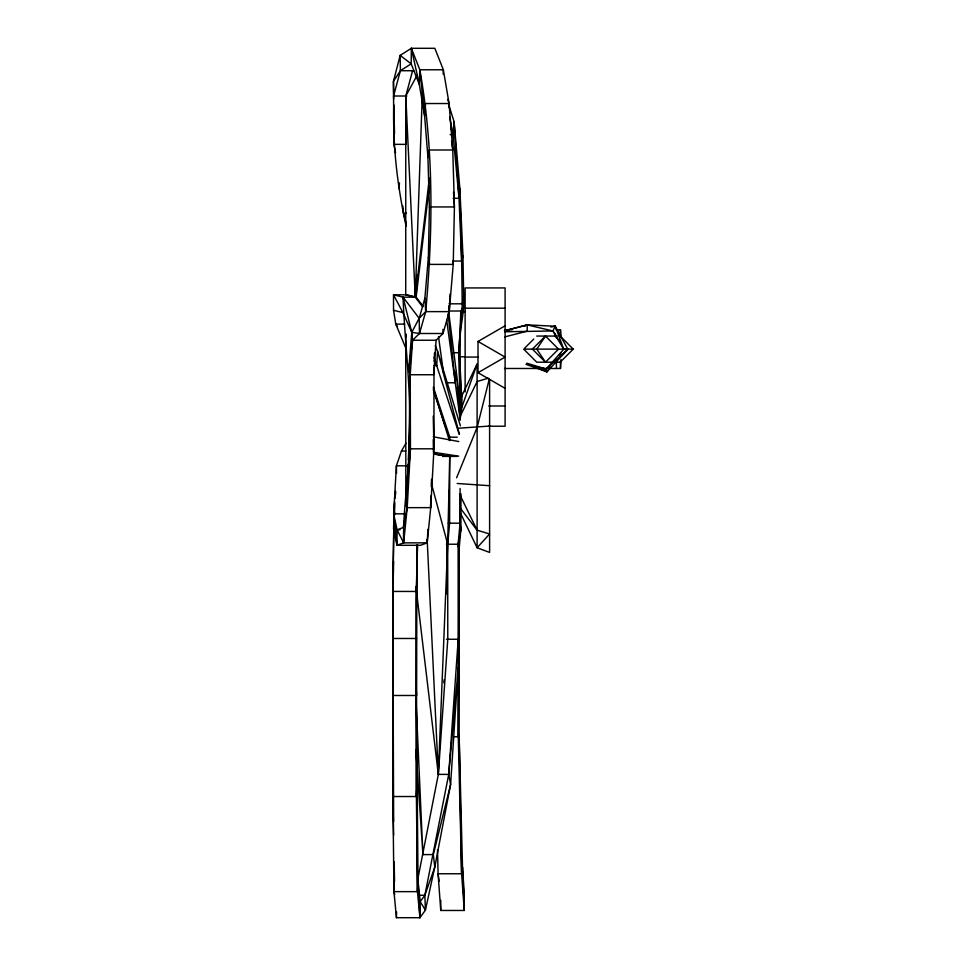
<?xml version="1.0" encoding="UTF-8"?>
<svg xmlns="http://www.w3.org/2000/svg" width="966" height="966" viewBox="0 0 966 966"><rect width="100%" height="100%" fill="white"/><g stroke="black" fill="none" stroke-linecap="round" stroke-linejoin="round"><path stroke-width="1.45" d="M417.022 544.969L416.334 691.282L418.036 881.209L420.21 901.676L425.414 910.153L424.859 895.265L448.719 774.394L458.234 667.76L450.603 784.464L434.785 867.082L425.414 910.153L419.944 917.7L396.446 917.7L393.959 891.642L392.908 796.527L392.8 591.446L393.778 528.487L392.776 599.946L393.645 821.583M412.579 70.723L405.792 96.008L405.72 294.811L415.247 297.166L422.42 306.548M446.449 639.263L458.21 639.263L448.719 774.394L450.603 784.464L433.336 854.596L434.785 867.082L424.859 895.265L420.21 901.676L419.944 917.7L417.457 891.642L416.406 796.527L416.298 591.446L417.457 544.921M448.707 521.7L448.767 490.535M433.408 453.863L449.733 456.411L449.625 523.186L447.693 544.232L438.322 774.394L417.783 879.289M437.501 849.669L438.093 873.759L440.75 910.467L464.272 910.467L461.615 873.759L458.282 736.732L458.125 544.232L460.033 523.186L460.094 488.482M460.963 493.759L460.903 529.465L458.971 550.306L458.282 736.732L453.875 736.732M416.298 591.446L392.8 591.446L392.776 599.946L393.645 561.161M449.77 440.653L449.782 437.187L433.336 387.137M416.624 638.478L393.09 638.478L392.908 796.527L393.657 835.155M433.988 367.43L433.963 448.816L430.715 507.645L427.189 542.856L420.476 545.295L396.978 545.295L397.086 529.791L393.657 513.815L396.398 465.817L401.458 451.025L405.962 443.249M394.623 503.298L393.536 528.704L396.978 545.295L403.655 542.856C402.629 510.157 409.101 477.627 408.956 444.843C412.084 395.299 404.899 346.396 403.039 297.166L393.512 294.811L393.536 310.279L395.782 324.117L406.215 349.064M403.655 542.856L397.086 529.791L403.124 527.593L407.217 507.645L406.106 497.683L410.441 448.816L408.956 444.843L410.236 374.736L433.734 374.736L436.113 340.237L443.032 333.499L449.226 311.632L453.235 264.394L454.406 206.941L452.776 150.008L449.081 103.531L443.334 69.769L434.833 48.3L411.335 48.3L411.202 63.853L419.28 84.259L424.593 115.63L427.95 157.53L429.399 207.605L428.373 257.125L424.883 298.277L425.704 311.632L419.498 333.499L412.579 340.237L408.715 370.063L410.236 374.736L410.441 448.816L407.217 507.645L403.655 542.856L427.189 542.856L427.926 529.308M456.664 388.32L459.611 388.32C461.144 356.502 458.113 324.117 464.272 292.855C464.779 312.96 458.657 332.497 459.043 352.723C458.307 374.301 461.362 395.698 460.492 417.227M439.107 881.221L438.093 873.759L461.615 873.759L459.128 734.583L458.971 550.306L458.125 544.232L460.903 529.465L460.033 523.186L460.384 494.52M396.446 917.7L396.543 911.88M461.543 410.791C461.99 391.435 460.311 371.886 459.043 352.723L460.854 311.004L464.272 306.137M406.131 226.322C397.509 186.51 392.582 145.951 393.802 105.197M394.188 537.301L394.394 528.342M417.517 544.752L416.286 599.946L416.515 695.484L393.005 695.484M446.872 541.262L446.835 594.005M415.911 586.507L438.322 774.394L447.777 639.263L447.693 544.232L449.733 456.411M407.217 507.645L430.715 507.645L431.053 495.679M431.295 486.707L431.512 479.233M429.375 178.13L415.247 297.166L422.178 98.472M423.325 306.548L416.141 297.166L416.624 283.618M416.829 277.592L416.938 274.586M443.177 74.116L443.334 69.769L419.836 69.769L411.335 48.3L400.165 55.4L393.464 81.277L393.874 144.357L395.517 152.869M434.205 361.574L434.519 352.807M461.132 412.253L461.857 393.174L460.794 398.982L460.347 380.604L459.611 388.32M408.715 370.063L411.77 332.328L419.184 318.285L425.704 311.632C433.034 231.285 433.963 149.428 419.836 69.769L419.28 84.259L411.335 48.3M392.908 796.527L416.406 796.527L416.672 790.273L417.457 891.642L393.959 891.642L394.249 861.829M406.674 495.787L407.157 485.282M407.435 479.269L408.123 464.26M408.328 459.756L409.089 443.237M425.704 311.632L449.226 311.632L449.516 305.739M449.661 302.793L450.096 293.954M417.457 891.642L418.036 881.209L419.944 917.7M399.091 188.768L399.441 182.9M459.248 434.338L436.692 365.691L437.562 351.056L435.231 345.611M504.494 368.481L560.473 368.481L560.992 359.545M394.43 515.216L394.623 512.221M410.236 374.736L412.579 340.237L411.77 332.328L403.039 297.166L416.274 297.166M443.829 682.805L444.046 679.798M448.755 107.564L449.081 103.531L447.729 99.401M448.997 303.819L462.219 303.819L461.663 261.061L459.031 198.296L453.03 134.648L454.092 121.728L448.816 105.028M459.031 198.296L459.84 188.322L454.092 121.728L459.031 198.296L453.151 198.296M393.09 638.478L392.86 641.303L392.8 591.446M460.239 420.27L455.276 382.765L456.23 371.367L448.683 311.921M395.166 497.285L395.589 492.781M394.575 501.535L394.502 514.926M394.877 498.577L395.625 491.151M407.966 295.149L416.141 297.166L429.411 185.569M461.615 873.759L462.509 867.347L459.128 734.583L458.282 736.732M427.95 157.53L429.266 150.008L452.776 150.008L451.557 141.048M462.219 303.819L463.692 297.504L462.968 255.809L459.84 188.322L461.663 261.061L452.861 261.061M461.663 261.061L462.968 255.809M489.243 379.24L477.107 427.503L456.604 477.784M393.645 99.015L393.585 96.008L400.383 70.723L400.165 55.4L411.202 63.853L400.383 70.723L393.464 81.277L393.633 93.243M442.935 329.358L443.032 333.499L419.498 333.499L419.184 318.285L424.883 298.277M460.275 411.601L477.107 364.025L477.107 547.746L489.605 552.419L489.605 379.288M461.482 396.519L477.107 364.025M459.538 417.686L477.107 381.546L488.216 378.201M550.849 327.015L555.269 326.23L567.899 349.39L563.746 349.281L552.842 330.964L555.269 326.23L527.231 324.89L504.506 330.783M406.058 144.357L405.792 96.008L417.046 75.433M545.476 336.059L536.758 349.124L545.476 362.202L558.541 349.124L545.476 336.059L532.411 349.124L545.476 362.202M546.901 371.813L546.14 369.06L526.736 363.18L546.901 371.813L567.899 349.39L546.14 369.06L525.987 364.339L546.901 371.813L550.451 367.068M559.314 355.21L561.089 352.844M546.14 369.06L563.746 349.281L555.269 326.23M560.183 336.059L573.224 349.124L560.183 362.202L554.931 362.202M524.695 348.122L533.739 339.078M561.971 355.162L567.996 349.124M505.097 388.332L478.013 372.707L478.013 341.445L505.097 325.82M478.013 372.707L505.097 357.07L478.013 341.445M524.526 326.194L527.231 324.89L552.842 330.964L555.667 334.417M462.497 312.586L465.129 311.378M429.399 207.605L430.896 206.941L454.406 206.941L453.525 191.968M504.59 330.783L527.231 324.89L527.231 331.169L504.59 336.941M489.605 426.054L458.596 428.228M504.832 331.773L552.842 330.964M400.383 70.723L413.617 70.723M393.585 96.008L406.831 96.008M449.081 103.531L425.547 103.531L424.593 115.63L419.836 69.769M450.096 134.648L453.03 134.648L449.649 117.2M393.874 144.357L405.635 144.357M402.798 205.951L403.498 213.196L406.445 213.196M406.746 294.811L393.512 294.811L402.907 312.586L411.77 332.328L419.498 333.499M465.129 308.178L505.097 308.178M449.081 311.004L460.854 311.004M404.609 324.117L395.782 324.117L397.449 326.568M504.494 329.768L512.209 329.768M556.054 329.768L560.473 329.768L560.908 337.219M536.758 336.059L557.551 336.059M412.579 340.237L436.113 340.237M573.224 349.124L523.693 349.124L536.758 362.202L553.578 362.202M453.163 352.723L459.043 352.723M459.333 356.78L465.129 356.78M465.129 357.07L478.448 357.07M433.746 365.691L436.692 365.691L434.108 357.166M446.461 382.765L455.276 382.765L448.127 313.733M488.808 405.986L505.097 405.986M488.808 426.223L505.097 426.223L505.097 287.928L465.129 287.928L465.129 391.967M449.902 437.187L457.244 437.187M410.441 448.816L433.963 448.816L433.251 416.129M401.458 451.025L405.877 451.025M442.513 456.411L457.22 456.411M406.674 465.817L396.398 465.817L396.543 473.292M405.406 513.815L393.657 513.815L396.978 545.295M448.272 523.186L460.033 523.186M397.086 529.791L400.021 529.791M446.364 544.232L458.125 544.232M438.443 774.394L448.719 774.394M423.06 854.596L433.336 854.596M418.978 895.265L424.859 895.265M457.172 483.483L489.605 485.717M458.669 456.181L433.444 452.245L433.239 439.578M433.988 454.092L448.84 456.411M433.203 436.765L458.765 441.547M393.536 310.279L402.907 312.586M460.71 508.708L477.107 530.189L489.605 533.981L477.107 547.746L460.178 512.535M554.931 336.059L559.954 341.083M403.039 297.166L419.184 318.285M459.538 494.073L477.107 530.189M434.374 360.149L436.692 365.691M450.736 127.645L453.03 134.648M433.348 389.998L445.097 425.752M433.372 388.67L449.311 440.375M460.371 425.777L437.562 351.056L459.43 434.326M393.959 891.642L394.744 894.516M431.512 483.869L447.693 544.232M403.498 213.196L406.131 223.243M452.704 261.496L453.235 264.394L429.713 264.394L428.373 257.125M446.69 320.265L455.276 382.765M438.516 336.627L443.418 372.345M394.539 133.501L393.742 105.028M460.661 406.771L456.23 371.367L460.178 418.749M430.401 504.795L430.715 507.645M415.899 749.737L422.927 854.596L415.875 698.273M448.852 305.691L449.226 311.632M406.203 133.489L405.792 96.008L406.227 103.483M415.863 291.164L416.141 297.166M427.177 539.559L438.322 774.394M405.792 96.008L415.247 297.166M416.515 695.484L416.334 691.282L416.406 796.527M427.093 540.091L427.189 542.856M394.164 861.889L394.539 881.209M406.155 334.212L406.215 337.206M405.732 334.405L405.841 506.281M560.473 329.768L560.473 337.219M560.473 361.043L560.473 368.481M556.416 361.043L556.416 368.481M440.75 900.36L440.75 910.467M464.272 893.152L462.509 867.347L464.272 910.467L464.272 893.152"/></g></svg>
